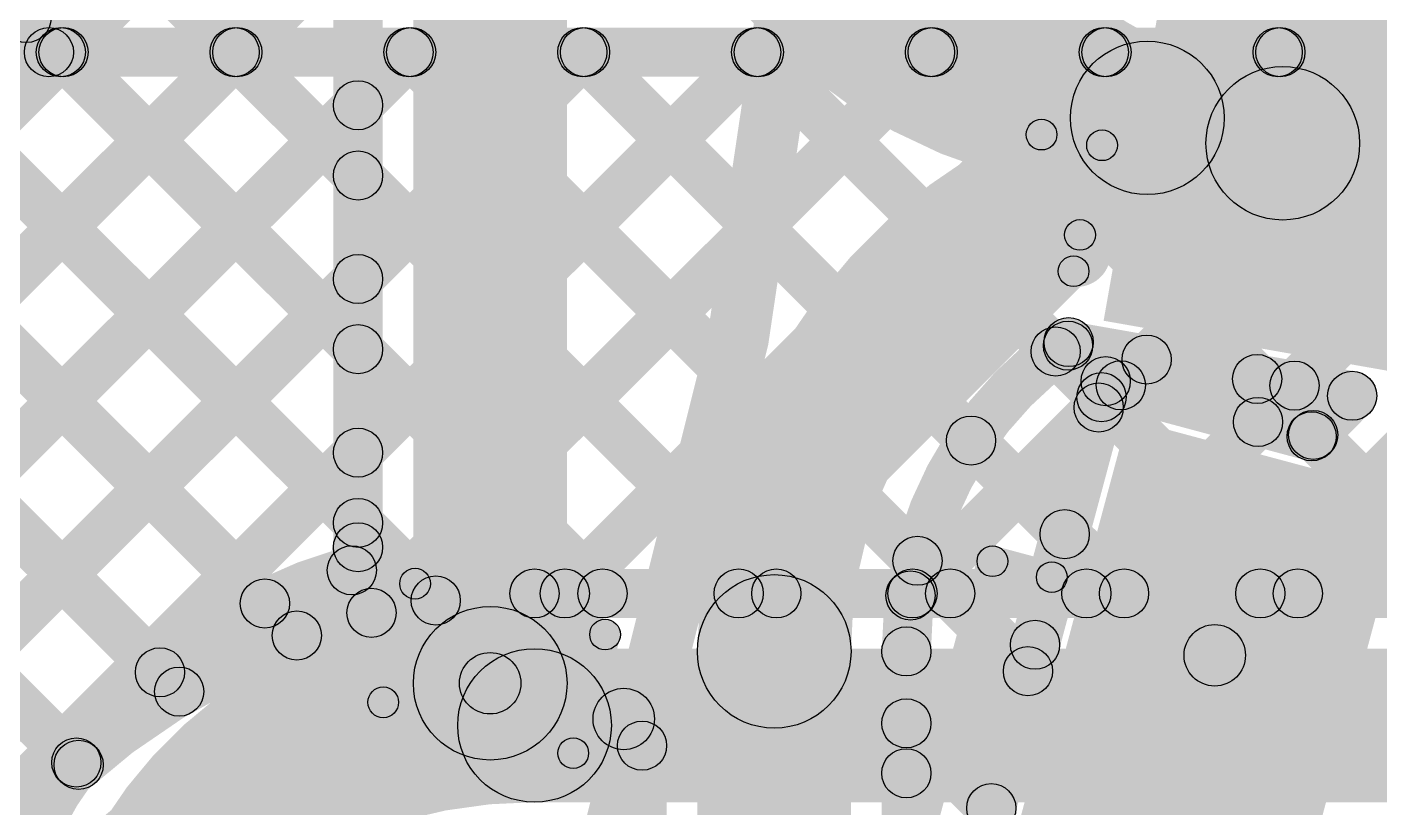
# Model space of a CAD drawing. Header units: millimetres. Extents: x -2.17 to 2.17, y -2.17 to 2.17.
# Drawn here: x 1.4964 to 1.7165, y -0.396 to -0.2689 of the extents above; entities that cross this region are included whole.
import ezdxf

# ---------------------------------------------------------------- set-up
doc = ezdxf.new("R2010")
doc.units = ezdxf.units.MM
doc.header["$MEASUREMENT"] = 0
for name, color, linetype in [('BottomLayer', 5, 'Continuous'), ('Mechanical2', 216, 'Continuous'), ('TopLayer', 1, 'Continuous'), ('TopOverlay', 2, 'Continuous'), ('TopPaste', 8, 'Continuous'), ('TopSolder', 216, 'Continuous')]:
    doc.layers.add(name, color=color, linetype=linetype)

# ---------------------------------------------------------------- blocks, each defined once
blk = doc.blocks.new('WS2812B_M____149')
at = {"layer": 'TopLayer'}
for points in [[(-0.09409, 0.05079), (-0.03504, 0.05079), (-0.03504, 0.01142), (-0.09409, 0.01142)], [(0.03504, 0.05079), (0.09409, 0.05079), (0.09409, 0.01142), (0.03504, 0.01142)], [(-0.09409, -0.01142), (-0.03504, -0.01142), (-0.03504, -0.05079), (-0.09409, -0.05079)], [(0.03504, -0.01142), (0.09409, -0.01142), (0.09409, -0.05079), (0.03504, -0.05079)]]:
    blk.add_hatch(color=1, dxfattribs=at).paths.add_polyline_path(points)
at = {"layer": 'TopOverlay'}
h = blk.add_hatch(color=2, dxfattribs=at)
edge = h.paths.add_edge_path()
edge.add_arc((-0.07, 0.07), 0.0025, 0, 360)
h = blk.add_hatch(color=2, dxfattribs=at)
edge = h.paths.add_edge_path()
edge.add_arc((-0.07, 0.07), 0.0025, 0, 360)
for points in [[(-0.07, 0.0675), (-0.07, 0.0725), (0.07, 0.0725), (0.07, 0.0675)], [(-0.0725, 0.07), (-0.0675, 0.07), (-0.0675, 0.06), (-0.0725, 0.06)], [(0.0675, 0.07), (0.0725, 0.07), (0.0725, 0.06), (0.0675, 0.06)], [(-0.0725, -0.06), (-0.0675, -0.06), (-0.0675, -0.07), (-0.0725, -0.07)], [(0.0675, -0.06), (0.0725, -0.06), (0.0725, -0.07), (0.0675, -0.07)], [(-0.07, -0.0725), (-0.07, -0.0675), (0.07, -0.0675), (0.07, -0.0725)]]:
    blk.add_hatch(color=2, dxfattribs=at).paths.add_polyline_path(points)
h = blk.add_hatch(color=2, dxfattribs=at)
edge = h.paths.add_edge_path()
edge.add_arc((0.07, 0.07), 0.0025, 0, 360)
h = blk.add_hatch(color=2, dxfattribs=at)
edge = h.paths.add_edge_path()
edge.add_arc((0.07, 0.07), 0.0025, 0, 360)
h = blk.add_hatch(color=2, dxfattribs=at)
edge = h.paths.add_edge_path()
edge.add_arc((-0.091, 0.061), 0.0025, 0, 360)
h = blk.add_hatch(color=2, dxfattribs=at)
edge = h.paths.add_edge_path()
edge.add_arc((-0.085, 0.061), 0.0025, 0, 360)
h = blk.add_hatch(color=2, dxfattribs=at)
edge = h.paths.add_edge_path()
edge.add_arc((-0.07, 0.06), 0.0025, 0, 360)
h = blk.add_hatch(color=2, dxfattribs=at)
edge = h.paths.add_edge_path()
edge.add_arc((0.07, 0.06), 0.0025, 0, 360)
h = blk.add_hatch(color=2, dxfattribs=at)
edge = h.paths.add_edge_path()
edge.add_arc((-0.07, -0.06), 0.0025, 0, 360)
h = blk.add_hatch(color=2, dxfattribs=at)
edge = h.paths.add_edge_path()
edge.add_arc((0.07, -0.06), 0.0025, 0, 360)
h = blk.add_hatch(color=2, dxfattribs=at)
edge = h.paths.add_edge_path()
edge.add_arc((-0.07, -0.07), 0.0025, 0, 360)
h = blk.add_hatch(color=2, dxfattribs=at)
edge = h.paths.add_edge_path()
edge.add_arc((-0.07, -0.07), 0.0025, 0, 360)
h = blk.add_hatch(color=2, dxfattribs=at)
edge = h.paths.add_edge_path()
edge.add_arc((0.07, -0.07), 0.0025, 0, 360)
h = blk.add_hatch(color=2, dxfattribs=at)
edge = h.paths.add_edge_path()
edge.add_arc((0.07, -0.07), 0.0025, 0, 360)
at = {"layer": 'TopPaste'}
for points in [[(-0.09409, 0.05079), (-0.03504, 0.05079), (-0.03504, 0.01142), (-0.09409, 0.01142)], [(0.03504, 0.05079), (0.09409, 0.05079), (0.09409, 0.01142), (0.03504, 0.01142)], [(-0.09409, -0.01142), (-0.03504, -0.01142), (-0.03504, -0.05079), (-0.09409, -0.05079)], [(0.03504, -0.01142), (0.09409, -0.01142), (0.09409, -0.05079), (0.03504, -0.05079)]]:
    blk.add_hatch(color=8, dxfattribs=at).paths.add_polyline_path(points)
at = {"layer": 'TopSolder'}
for points in [[(-0.09809, 0.05479), (-0.03104, 0.05479), (-0.03104, 0.00742), (-0.09809, 0.00742)], [(0.03104, 0.05479), (0.09809, 0.05479), (0.09809, 0.00742), (0.03104, 0.00742)], [(-0.09809, -0.00742), (-0.03104, -0.00742), (-0.03104, -0.05479), (-0.09809, -0.05479)], [(0.03104, -0.00742), (0.09809, -0.00742), (0.09809, -0.05479), (0.03104, -0.05479)]]:
    blk.add_hatch(color=216, dxfattribs=at).paths.add_polyline_path(points)
at = {"layer": 'TopOverlay', "const_width": 0.005}
blk.add_lwpolyline([(-0.085, 0.061, 1), (-0.091, 0.061, 1)], format="xyb", close=True, dxfattribs=at)
at = {"layer": 'TopOverlay'}
for centre in [(-0.07, 0.07), (-0.07, 0.07), (0.07, 0.07), (0.07, 0.07), (-0.091, 0.061), (-0.085, 0.061), (-0.07, 0.06), (0.07, 0.06), (-0.07, -0.06), (0.07, -0.06), (-0.07, -0.07), (-0.07, -0.07), (0.07, -0.07), (0.07, -0.07)]:
    blk.add_circle(centre, 0.0025, dxfattribs=at)
blk = doc.blocks.new('WS2812B_M____150')
at = {"layer": 'TopLayer'}
for points in [[(-0.09409, 0.05079), (-0.03504, 0.05079), (-0.03504, 0.01142), (-0.09409, 0.01142)], [(0.03504, 0.05079), (0.09409, 0.05079), (0.09409, 0.01142), (0.03504, 0.01142)], [(-0.09409, -0.01142), (-0.03504, -0.01142), (-0.03504, -0.05079), (-0.09409, -0.05079)], [(0.03504, -0.01142), (0.09409, -0.01142), (0.09409, -0.05079), (0.03504, -0.05079)]]:
    blk.add_hatch(color=1, dxfattribs=at).paths.add_polyline_path(points)
at = {"layer": 'TopOverlay'}
h = blk.add_hatch(color=2, dxfattribs=at)
edge = h.paths.add_edge_path()
edge.add_arc((-0.07, 0.07), 0.0025, 0, 360)
h = blk.add_hatch(color=2, dxfattribs=at)
edge = h.paths.add_edge_path()
edge.add_arc((-0.07, 0.07), 0.0025, 0, 360)
for points in [[(-0.07, 0.0675), (-0.07, 0.0725), (0.07, 0.0725), (0.07, 0.0675)], [(-0.0725, 0.07), (-0.0675, 0.07), (-0.0675, 0.06), (-0.0725, 0.06)], [(0.0675, 0.07), (0.0725, 0.07), (0.0725, 0.06), (0.0675, 0.06)], [(-0.0725, -0.06), (-0.0675, -0.06), (-0.0675, -0.07), (-0.0725, -0.07)], [(0.0675, -0.06), (0.0725, -0.06), (0.0725, -0.07), (0.0675, -0.07)], [(-0.07, -0.0725), (-0.07, -0.0675), (0.07, -0.0675), (0.07, -0.0725)]]:
    blk.add_hatch(color=2, dxfattribs=at).paths.add_polyline_path(points)
h = blk.add_hatch(color=2, dxfattribs=at)
edge = h.paths.add_edge_path()
edge.add_arc((0.07, 0.07), 0.0025, 0, 360)
h = blk.add_hatch(color=2, dxfattribs=at)
edge = h.paths.add_edge_path()
edge.add_arc((0.07, 0.07), 0.0025, 0, 360)
h = blk.add_hatch(color=2, dxfattribs=at)
edge = h.paths.add_edge_path()
edge.add_arc((-0.091, 0.061), 0.0025, 0, 360)
h = blk.add_hatch(color=2, dxfattribs=at)
edge = h.paths.add_edge_path()
edge.add_arc((-0.085, 0.061), 0.0025, 0, 360)
h = blk.add_hatch(color=2, dxfattribs=at)
edge = h.paths.add_edge_path()
edge.add_arc((-0.07, 0.06), 0.0025, 0, 360)
h = blk.add_hatch(color=2, dxfattribs=at)
edge = h.paths.add_edge_path()
edge.add_arc((0.07, 0.06), 0.0025, 0, 360)
h = blk.add_hatch(color=2, dxfattribs=at)
edge = h.paths.add_edge_path()
edge.add_arc((-0.07, -0.06), 0.0025, 0, 360)
h = blk.add_hatch(color=2, dxfattribs=at)
edge = h.paths.add_edge_path()
edge.add_arc((0.07, -0.06), 0.0025, 0, 360)
h = blk.add_hatch(color=2, dxfattribs=at)
edge = h.paths.add_edge_path()
edge.add_arc((-0.07, -0.07), 0.0025, 0, 360)
h = blk.add_hatch(color=2, dxfattribs=at)
edge = h.paths.add_edge_path()
edge.add_arc((-0.07, -0.07), 0.0025, 0, 360)
h = blk.add_hatch(color=2, dxfattribs=at)
edge = h.paths.add_edge_path()
edge.add_arc((0.07, -0.07), 0.0025, 0, 360)
h = blk.add_hatch(color=2, dxfattribs=at)
edge = h.paths.add_edge_path()
edge.add_arc((0.07, -0.07), 0.0025, 0, 360)
at = {"layer": 'TopPaste'}
for points in [[(-0.09409, 0.05079), (-0.03504, 0.05079), (-0.03504, 0.01142), (-0.09409, 0.01142)], [(0.03504, 0.05079), (0.09409, 0.05079), (0.09409, 0.01142), (0.03504, 0.01142)], [(-0.09409, -0.01142), (-0.03504, -0.01142), (-0.03504, -0.05079), (-0.09409, -0.05079)], [(0.03504, -0.01142), (0.09409, -0.01142), (0.09409, -0.05079), (0.03504, -0.05079)]]:
    blk.add_hatch(color=8, dxfattribs=at).paths.add_polyline_path(points)
at = {"layer": 'TopSolder'}
for points in [[(-0.09809, 0.05479), (-0.03104, 0.05479), (-0.03104, 0.00742), (-0.09809, 0.00742)], [(0.03104, 0.05479), (0.09809, 0.05479), (0.09809, 0.00742), (0.03104, 0.00742)], [(-0.09809, -0.00742), (-0.03104, -0.00742), (-0.03104, -0.05479), (-0.09809, -0.05479)], [(0.03104, -0.00742), (0.09809, -0.00742), (0.09809, -0.05479), (0.03104, -0.05479)]]:
    blk.add_hatch(color=216, dxfattribs=at).paths.add_polyline_path(points)
at = {"layer": 'TopOverlay', "const_width": 0.005}
blk.add_lwpolyline([(-0.085, 0.061, 1), (-0.091, 0.061, 1)], format="xyb", close=True, dxfattribs=at)
at = {"layer": 'TopOverlay'}
for centre in [(-0.07, 0.07), (-0.07, 0.07), (0.07, 0.07), (0.07, 0.07), (-0.091, 0.061), (-0.085, 0.061), (-0.07, 0.06), (0.07, 0.06), (-0.07, -0.06), (0.07, -0.06), (-0.07, -0.07), (-0.07, -0.07), (0.07, -0.07), (0.07, -0.07)]:
    blk.add_circle(centre, 0.0025, dxfattribs=at)
blk = doc.blocks.new('C__0402_325')
at = {"layer": 'TopLayer'}
for points in [[(-0.0275, -0.0125), (-0.0275, 0.0125), (-0.0095, 0.0125), (-0.0095, -0.0125)], [(0.0095, -0.0125), (0.0095, 0.0125), (0.0275, 0.0125), (0.0275, -0.0125)]]:
    blk.add_hatch(color=1, dxfattribs=at).paths.add_polyline_path(points)
at = {"layer": 'TopOverlay'}
h = blk.add_hatch(color=2, dxfattribs=at)
edge = h.paths.add_edge_path()
edge.add_arc((-0.031, 0.016), 0.0025, 0, 360)
h = blk.add_hatch(color=2, dxfattribs=at)
edge = h.paths.add_edge_path()
edge.add_arc((-0.031, 0.016), 0.0025, 0, 360)
for points in [[(-0.011, 0.0185), (-0.011, 0.0135), (-0.031, 0.0135), (-0.031, 0.0185)], [(0.031, 0.0185), (0.031, 0.0135), (0.011, 0.0135), (0.011, 0.0185)], [(-0.0285, -0.016), (-0.0335, -0.016), (-0.0335, 0.016), (-0.0285, 0.016)], [(0.0335, -0.016), (0.0285, -0.016), (0.0285, 0.016), (0.0335, 0.016)], [(-0.011, -0.0135), (-0.011, -0.0185), (-0.031, -0.0185), (-0.031, -0.0135)], [(0.031, -0.0135), (0.031, -0.0185), (0.011, -0.0185), (0.011, -0.0135)]]:
    blk.add_hatch(color=2, dxfattribs=at).paths.add_polyline_path(points)
h = blk.add_hatch(color=2, dxfattribs=at)
edge = h.paths.add_edge_path()
edge.add_arc((-0.011, 0.016), 0.0025, 0, 360)
h = blk.add_hatch(color=2, dxfattribs=at)
edge = h.paths.add_edge_path()
edge.add_arc((0.011, 0.016), 0.0025, 0, 360)
h = blk.add_hatch(color=2, dxfattribs=at)
edge = h.paths.add_edge_path()
edge.add_arc((0.031, 0.016), 0.0025, 0, 360)
h = blk.add_hatch(color=2, dxfattribs=at)
edge = h.paths.add_edge_path()
edge.add_arc((0.031, 0.016), 0.0025, 0, 360)
h = blk.add_hatch(color=2, dxfattribs=at)
edge = h.paths.add_edge_path()
edge.add_arc((-0.031, -0.016), 0.0025, 0, 360)
h = blk.add_hatch(color=2, dxfattribs=at)
edge = h.paths.add_edge_path()
edge.add_arc((-0.031, -0.016), 0.0025, 0, 360)
h = blk.add_hatch(color=2, dxfattribs=at)
edge = h.paths.add_edge_path()
edge.add_arc((-0.011, -0.016), 0.0025, 0, 360)
h = blk.add_hatch(color=2, dxfattribs=at)
edge = h.paths.add_edge_path()
edge.add_arc((0.011, -0.016), 0.0025, 0, 360)
h = blk.add_hatch(color=2, dxfattribs=at)
edge = h.paths.add_edge_path()
edge.add_arc((0.031, -0.016), 0.0025, 0, 360)
h = blk.add_hatch(color=2, dxfattribs=at)
edge = h.paths.add_edge_path()
edge.add_arc((0.031, -0.016), 0.0025, 0, 360)
at = {"layer": 'TopPaste'}
for points in [[(-0.0275, -0.0125), (-0.0275, 0.0125), (-0.0095, 0.0125), (-0.0095, -0.0125)], [(0.0095, -0.0125), (0.0095, 0.0125), (0.0275, 0.0125), (0.0275, -0.0125)]]:
    blk.add_hatch(color=8, dxfattribs=at).paths.add_polyline_path(points)
at = {"layer": 'TopSolder'}
for points in [[(-0.02986, -0.01486), (-0.02986, 0.01486), (-0.00714, 0.01486), (-0.00714, -0.01486)], [(0.00714, -0.01486), (0.00714, 0.01486), (0.02986, 0.01486), (0.02986, -0.01486)]]:
    blk.add_hatch(color=216, dxfattribs=at).paths.add_polyline_path(points)
at = {"layer": 'TopOverlay'}
for centre in [(-0.031, 0.016), (-0.031, 0.016), (-0.011, 0.016), (0.011, 0.016), (0.031, 0.016), (0.031, 0.016), (-0.031, -0.016), (-0.031, -0.016), (-0.011, -0.016), (0.011, -0.016), (0.031, -0.016), (0.031, -0.016)]:
    blk.add_circle(centre, 0.0025, dxfattribs=at)

msp = doc.modelspace()

# ---------------------------------------------------------------- hatches: boundary and pattern name
at = {"layer": 'BottomLayer'}
for points in [[(1.45917, -0.26417), (1.46483, -0.25851), (1.56576, -0.35944), (1.5601, -0.36509)], [(1.46483, -0.34446), (1.45917, -0.3388), (1.52782, -0.27015), (1.53348, -0.27581)], [(1.46483, -0.37274), (1.45917, -0.36708), (1.5561, -0.27015), (1.56176, -0.27581)], [(1.46483, -0.31617), (1.45917, -0.31052), (1.49953, -0.27015), (1.50519, -0.27581)], [(1.46483, -0.40103), (1.45917, -0.39537), (1.58439, -0.27015), (1.59004, -0.27581)], [(1.46483, -0.42931), (1.45917, -0.42365), (1.61267, -0.27015), (1.61833, -0.27581)], [(1.4991, -0.27581), (1.50476, -0.27015), (1.59289, -0.35828), (1.58723, -0.36394)], [(1.5, -0.27698), (1.5, -0.26898), (2.06458, -0.26898), (2.06458, -0.27698)], [(1.52738, -0.27581), (1.53304, -0.27015), (1.62117, -0.35828), (1.61551, -0.36394)], [(1.55531, -0.36711), (1.54966, -0.36145), (1.64096, -0.27015), (1.64661, -0.27581)], [(1.55567, -0.27581), (1.56132, -0.27015), (1.64945, -0.35828), (1.6438, -0.36394)], [(1.58677, -0.36394), (1.58111, -0.35828), (1.66924, -0.27015), (1.6749, -0.27581)], [(1.58395, -0.27581), (1.58961, -0.27015), (1.67774, -0.35828), (1.67208, -0.36394)], [(1.61505, -0.36394), (1.6094, -0.35828), (1.69752, -0.27015), (1.70318, -0.27581)], [(1.61224, -0.27581), (1.61789, -0.27015), (1.70602, -0.35828), (1.70037, -0.36394)], [(1.64334, -0.36394), (1.63768, -0.35828), (1.72581, -0.27015), (1.73147, -0.27581)], [(1.64052, -0.27581), (1.64618, -0.27015), (1.73431, -0.35828), (1.72865, -0.36394)], [(1.67162, -0.36394), (1.66596, -0.35828), (1.75409, -0.27015), (1.75975, -0.27581)], [(1.6688, -0.27581), (1.67446, -0.27015), (1.76259, -0.35828), (1.75693, -0.36394)], [(1.6999, -0.36394), (1.69425, -0.35828), (1.78238, -0.27015), (1.78803, -0.27581)], [(1.69709, -0.27581), (1.70275, -0.27015), (1.79088, -0.35828), (1.78522, -0.36394)], [(1.45917, -0.29245), (1.46483, -0.28679), (1.54317, -0.36513), (1.53751, -0.37079)], [(1.45917, -0.32074), (1.46483, -0.31508), (1.52402, -0.37427), (1.51836, -0.37993)], [(1.45917, -0.34902), (1.46483, -0.34336), (1.50766, -0.38619), (1.502, -0.39185)], [(1.579, -0.36511), (1.579, -0.35711), (2.05193, -0.35711), (2.05193, -0.36511)], [(1.579, -0.39511), (1.579, -0.37011), (2.06, -0.37011), (2.06, -0.39511)]]:
    msp.add_hatch(color=5, dxfattribs=at).paths.add_polyline_path(points)
h = msp.add_hatch(color=5, dxfattribs=at)
edge = h.paths.add_edge_path()
edge.add_arc((1.5, -0.27298), 0.004, 0, 360)
h = msp.add_hatch(color=5, dxfattribs=at)
edge = h.paths.add_edge_path()
edge.add_arc((1.5, -0.27298), 0.004, 0, 360)
h = msp.add_hatch(color=5, dxfattribs=at)
edge = h.paths.add_edge_path()
edge.add_arc((1.50193, -0.27298), 0.004, 0, 360)
h = msp.add_hatch(color=5, dxfattribs=at)
edge = h.paths.add_edge_path()
edge.add_arc((1.50236, -0.27298), 0.004, 0, 360)
h = msp.add_hatch(color=5, dxfattribs=at)
edge = h.paths.add_edge_path()
edge.add_arc((1.53021, -0.27298), 0.004, 0, 360)
h = msp.add_hatch(color=5, dxfattribs=at)
edge = h.paths.add_edge_path()
edge.add_arc((1.53065, -0.27298), 0.004, 0, 360)
h = msp.add_hatch(color=5, dxfattribs=at)
edge = h.paths.add_edge_path()
edge.add_arc((1.5585, -0.27298), 0.004, 0, 360)
h = msp.add_hatch(color=5, dxfattribs=at)
edge = h.paths.add_edge_path()
edge.add_arc((1.55893, -0.27298), 0.004, 0, 360)
h = msp.add_hatch(color=5, dxfattribs=at)
edge = h.paths.add_edge_path()
edge.add_arc((1.58678, -0.27298), 0.004, 0, 360)
h = msp.add_hatch(color=5, dxfattribs=at)
edge = h.paths.add_edge_path()
edge.add_arc((1.58722, -0.27298), 0.004, 0, 360)
h = msp.add_hatch(color=5, dxfattribs=at)
edge = h.paths.add_edge_path()
edge.add_arc((1.61506, -0.27298), 0.004, 0, 360)
h = msp.add_hatch(color=5, dxfattribs=at)
edge = h.paths.add_edge_path()
edge.add_arc((1.6155, -0.27298), 0.004, 0, 360)
h = msp.add_hatch(color=5, dxfattribs=at)
edge = h.paths.add_edge_path()
edge.add_arc((1.64335, -0.27298), 0.004, 0, 360)
h = msp.add_hatch(color=5, dxfattribs=at)
edge = h.paths.add_edge_path()
edge.add_arc((1.64378, -0.27298), 0.004, 0, 360)
h = msp.add_hatch(color=5, dxfattribs=at)
edge = h.paths.add_edge_path()
edge.add_arc((1.67163, -0.27298), 0.004, 0, 360)
h = msp.add_hatch(color=5, dxfattribs=at)
edge = h.paths.add_edge_path()
edge.add_arc((1.67207, -0.27298), 0.004, 0, 360)
h = msp.add_hatch(color=5, dxfattribs=at)
edge = h.paths.add_edge_path()
edge.add_arc((1.69992, -0.27298), 0.004, 0, 360)
h = msp.add_hatch(color=5, dxfattribs=at)
edge = h.paths.add_edge_path()
edge.add_arc((1.70035, -0.27298), 0.004, 0, 360)
h = msp.add_hatch(color=5, dxfattribs=at)
edge = h.paths.add_edge_path()
edge.add_arc((1.56293, -0.36226), 0.004, 0, 360)
h = msp.add_hatch(color=5, dxfattribs=at)
edge = h.paths.add_edge_path()
edge.add_arc((1.579, -0.36111), 0.004, 0, 360)
h = msp.add_hatch(color=5, dxfattribs=at)
edge = h.paths.add_edge_path()
edge.add_arc((1.579, -0.36111), 0.004, 0, 360)
h = msp.add_hatch(color=5, dxfattribs=at)
edge = h.paths.add_edge_path()
edge.add_arc((1.58394, -0.36111), 0.004, 0, 360)
h = msp.add_hatch(color=5, dxfattribs=at)
edge = h.paths.add_edge_path()
edge.add_arc((1.59006, -0.36111), 0.004, 0, 360)
h = msp.add_hatch(color=5, dxfattribs=at)
edge = h.paths.add_edge_path()
edge.add_arc((1.61222, -0.36111), 0.004, 0, 360)
h = msp.add_hatch(color=5, dxfattribs=at)
edge = h.paths.add_edge_path()
edge.add_arc((1.61834, -0.36111), 0.004, 0, 360)
h = msp.add_hatch(color=5, dxfattribs=at)
edge = h.paths.add_edge_path()
edge.add_arc((1.64051, -0.36111), 0.004, 0, 360)
h = msp.add_hatch(color=5, dxfattribs=at)
edge = h.paths.add_edge_path()
edge.add_arc((1.64663, -0.36111), 0.004, 0, 360)
h = msp.add_hatch(color=5, dxfattribs=at)
edge = h.paths.add_edge_path()
edge.add_arc((1.66879, -0.36111), 0.004, 0, 360)
h = msp.add_hatch(color=5, dxfattribs=at)
edge = h.paths.add_edge_path()
edge.add_arc((1.67491, -0.36111), 0.004, 0, 360)
h = msp.add_hatch(color=5, dxfattribs=at)
edge = h.paths.add_edge_path()
edge.add_arc((1.69708, -0.36111), 0.004, 0, 360)
h = msp.add_hatch(color=5, dxfattribs=at)
edge = h.paths.add_edge_path()
edge.add_arc((1.70319, -0.36111), 0.004, 0, 360)
h = msp.add_hatch(color=5, dxfattribs=at)
edge = h.paths.add_edge_path()
edge.add_arc((1.55249, -0.36428), 0.004, 0, 360)
h = msp.add_hatch(color=5, dxfattribs=at)
edge = h.paths.add_edge_path()
edge.add_arc((1.54034, -0.36796), 0.004, 0, 360)
h = msp.add_hatch(color=5, dxfattribs=at)
edge = h.paths.add_edge_path()
edge.add_arc((1.579, -0.38261), 0.0125, 0, 360)
h = msp.add_hatch(color=5, dxfattribs=at)
edge = h.paths.add_edge_path()
edge.add_arc((1.579, -0.38261), 0.0125, 0, 360)
h = msp.add_hatch(color=5, dxfattribs=at)
edge = h.paths.add_edge_path()
edge.add_arc((1.52119, -0.3771), 0.004, 0, 360)
h = msp.add_hatch(color=5, dxfattribs=at)
edge = h.paths.add_edge_path()
edge.add_arc((1.50483, -0.38902), 0.004, 0, 360)
at = {"layer": 'TopLayer'}
for points in [[(1.55429, -0.35359), (1.54629, -0.35359), (1.54629, -0.20508), (1.55429, -0.20508)], [(1.58429, -0.37574), (1.55929, -0.37574), (1.55929, -0.20508), (1.58429, -0.20508)], [(1.48927, -0.29173), (1.48362, -0.28607), (1.54746, -0.22223), (1.55312, -0.22788)], [(1.49333, -0.31596), (1.48767, -0.3103), (1.54746, -0.25051), (1.55312, -0.25617)], [(1.50646, -0.25488), (1.51211, -0.24923), (1.55312, -0.29023), (1.54746, -0.29589)], [(1.49353, -0.27024), (1.49918, -0.26458), (1.55312, -0.31851), (1.54746, -0.32417)], [(1.49333, -0.34424), (1.48767, -0.33858), (1.54746, -0.2788), (1.55312, -0.28445)], [(1.48107, -0.28606), (1.48672, -0.2804), (1.55312, -0.3468), (1.54746, -0.35245)], [(1.69321, -0.37472), (1.68613, -0.36766), (1.75846, -0.29508), (1.76554, -0.30214)], [(1.49333, -0.37253), (1.48767, -0.36687), (1.54746, -0.30708), (1.55312, -0.31274)], [(1.48767, -0.32095), (1.49333, -0.31529), (1.53797, -0.35993), (1.53231, -0.36559)], [(1.66511, -0.32471), (1.6665, -0.31683), (1.71272, -0.32498), (1.71134, -0.33286)], [(1.66096, -0.32454), (1.66662, -0.31888), (1.67407, -0.32632), (1.66841, -0.33198)], [(1.67723, -0.33004), (1.67157, -0.32439), (1.67576, -0.3202), (1.68142, -0.32585)], [(1.6709, -0.33042), (1.67297, -0.32269), (1.70648, -0.33167), (1.70441, -0.3394)], [(1.69373, -0.32902), (1.69939, -0.32337), (1.7085, -0.33247), (1.70284, -0.33813)], [(1.65585, -0.40202), (1.64813, -0.39995), (1.66807, -0.32552), (1.6758, -0.32759)], [(1.67362, -0.33366), (1.66796, -0.328), (1.67157, -0.32439), (1.67723, -0.33004)], [(1.69954, -0.33602), (1.69388, -0.33036), (1.69981, -0.32444), (1.70547, -0.33009)], [(1.70827, -0.33836), (1.70261, -0.33271), (1.7092, -0.3261), (1.71486, -0.33174)], [(1.64301, -0.36426), (1.63735, -0.35861), (1.66796, -0.328), (1.67362, -0.33366)], [(1.6472, -0.33905), (1.65285, -0.3334), (1.66809, -0.34863), (1.66243, -0.35429)], [(1.4921, -0.40204), (1.48644, -0.39638), (1.54746, -0.33536), (1.55312, -0.34102)], [(1.48767, -0.34923), (1.49333, -0.34358), (1.52088, -0.37113), (1.51523, -0.37679)], [(1.55315, -0.35838), (1.54542, -0.35631), (1.54642, -0.35256), (1.55415, -0.35463)], [(1.63848, -0.35862), (1.64413, -0.35296), (1.66211, -0.37094), (1.65645, -0.3766)], [(1.64233, -0.39323), (1.63667, -0.38757), (1.65761, -0.36664), (1.66326, -0.3723)], [(1.48767, -0.37752), (1.49333, -0.37186), (1.50729, -0.38583), (1.50164, -0.39148)], [(1.57049, -0.38057), (1.57308, -0.37091), (1.59482, -0.37673), (1.59223, -0.38639)], [(1.6305, -0.45768), (1.6055, -0.45768), (1.6055, -0.37055), (1.6305, -0.37055)], [(1.6435, -0.45155), (1.6355, -0.45155), (1.6355, -0.37055), (1.6435, -0.37055)], [(1.63667, -0.3851), (1.64233, -0.37944), (1.65613, -0.39325), (1.65048, -0.3989)], [(1.5953, -0.40585), (1.58757, -0.40378), (1.59264, -0.38487), (1.60036, -0.38694)], [(1.6005, -0.45057), (1.5925, -0.45057), (1.5925, -0.3859), (1.6005, -0.3859)]]:
    msp.add_hatch(color=1, dxfattribs=at).paths.add_polyline_path(points)
h = msp.add_hatch(color=1, dxfattribs=at)
edge = h.paths.add_edge_path()
edge.add_arc((1.49636, -0.26741), 0.004, 0, 360)
h = msp.add_hatch(color=1, dxfattribs=at)
edge = h.paths.add_edge_path()
edge.add_arc((1.6787, -0.28367), 0.0125, 0, 360)
h = msp.add_hatch(color=1, dxfattribs=at)
edge = h.paths.add_edge_path()
edge.add_arc((1.6787, -0.28367), 0.0125, 0, 360)
h = msp.add_hatch(color=1, dxfattribs=at)
edge = h.paths.add_edge_path()
edge.add_arc((1.6787, -0.28367), 0.0125, 0, 360)
h = msp.add_hatch(color=1, dxfattribs=at)
edge = h.paths.add_edge_path()
edge.add_arc((1.70074, -0.28781), 0.0125, 0, 360)
h = msp.add_hatch(color=1, dxfattribs=at)
edge = h.paths.add_edge_path()
edge.add_arc((1.70074, -0.28781), 0.0125, 0, 360)
h = msp.add_hatch(color=1, dxfattribs=at)
edge = h.paths.add_edge_path()
edge.add_arc((1.55029, -0.28162), 0.004, 0, 360)
h = msp.add_hatch(color=1, dxfattribs=at)
edge = h.paths.add_edge_path()
edge.add_arc((1.55029, -0.29306), 0.004, 0, 360)
h = msp.add_hatch(color=1, dxfattribs=at)
edge = h.paths.add_edge_path()
edge.add_arc((1.55029, -0.30991), 0.004, 0, 360)
h = msp.add_hatch(color=1, dxfattribs=at)
edge = h.paths.add_edge_path()
edge.add_arc((1.6658, -0.32077), 0.004, 0, 360)
h = msp.add_hatch(color=1, dxfattribs=at)
edge = h.paths.add_edge_path()
edge.add_arc((1.6659, -0.32018), 0.004, 0, 360)
h = msp.add_hatch(color=1, dxfattribs=at)
edge = h.paths.add_edge_path()
edge.add_arc((1.55029, -0.32134), 0.004, 0, 360)
h = msp.add_hatch(color=1, dxfattribs=at)
edge = h.paths.add_edge_path()
edge.add_arc((1.66379, -0.32171), 0.004, 0, 360)
h = msp.add_hatch(color=1, dxfattribs=at)
edge = h.paths.add_edge_path()
edge.add_arc((1.67859, -0.32303), 0.004, 0, 360)
h = msp.add_hatch(color=1, dxfattribs=at)
edge = h.paths.add_edge_path()
edge.add_arc((1.67193, -0.32655), 0.004, 0, 360)
h = msp.add_hatch(color=1, dxfattribs=at)
edge = h.paths.add_edge_path()
edge.add_arc((1.67193, -0.32655), 0.004, 0, 360)
h = msp.add_hatch(color=1, dxfattribs=at)
edge = h.paths.add_edge_path()
edge.add_arc((1.6744, -0.32722), 0.004, 0, 360)
h = msp.add_hatch(color=1, dxfattribs=at)
edge = h.paths.add_edge_path()
edge.add_arc((1.6744, -0.32722), 0.004, 0, 360)
h = msp.add_hatch(color=1, dxfattribs=at)
edge = h.paths.add_edge_path()
edge.add_arc((1.69656, -0.32619), 0.004, 0, 360)
h = msp.add_hatch(color=1, dxfattribs=at)
edge = h.paths.add_edge_path()
edge.add_arc((1.70264, -0.32727), 0.004, 0, 360)
h = msp.add_hatch(color=1, dxfattribs=at)
edge = h.paths.add_edge_path()
edge.add_arc((1.67124, -0.32915), 0.004, 0, 360)
h = msp.add_hatch(color=1, dxfattribs=at)
edge = h.paths.add_edge_path()
edge.add_arc((1.71203, -0.32892), 0.004, 0, 360)
h = msp.add_hatch(color=1, dxfattribs=at)
edge = h.paths.add_edge_path()
edge.add_arc((1.71203, -0.32892), 0.004, 0, 360)
h = msp.add_hatch(color=1, dxfattribs=at)
edge = h.paths.add_edge_path()
edge.add_arc((1.67079, -0.33083), 0.004, 0, 360)
h = msp.add_hatch(color=1, dxfattribs=at)
edge = h.paths.add_edge_path()
edge.add_arc((1.67079, -0.33083), 0.004, 0, 360)
h = msp.add_hatch(color=1, dxfattribs=at)
edge = h.paths.add_edge_path()
edge.add_arc((1.69671, -0.33319), 0.004, 0, 360)
h = msp.add_hatch(color=1, dxfattribs=at)
edge = h.paths.add_edge_path()
edge.add_arc((1.65002, -0.33622), 0.004, 0, 360)
h = msp.add_hatch(color=1, dxfattribs=at)
edge = h.paths.add_edge_path()
edge.add_arc((1.70544, -0.33553), 0.004, 0, 360)
h = msp.add_hatch(color=1, dxfattribs=at)
edge = h.paths.add_edge_path()
edge.add_arc((1.70544, -0.33553), 0.004, 0, 360)
h = msp.add_hatch(color=1, dxfattribs=at)
edge = h.paths.add_edge_path()
edge.add_arc((1.70567, -0.3353), 0.004, 0, 360)
h = msp.add_hatch(color=1, dxfattribs=at)
edge = h.paths.add_edge_path()
edge.add_arc((1.55029, -0.33819), 0.004, 0, 360)
h = msp.add_hatch(color=1, dxfattribs=at)
edge = h.paths.add_edge_path()
edge.add_arc((1.55029, -0.34963), 0.004, 0, 360)
h = msp.add_hatch(color=1, dxfattribs=at)
edge = h.paths.add_edge_path()
edge.add_arc((1.66526, -0.35146), 0.004, 0, 360)
h = msp.add_hatch(color=1, dxfattribs=at)
edge = h.paths.add_edge_path()
edge.add_arc((1.55029, -0.35359), 0.004, 0, 360)
h = msp.add_hatch(color=1, dxfattribs=at)
edge = h.paths.add_edge_path()
edge.add_arc((1.55029, -0.35359), 0.004, 0, 360)
h = msp.add_hatch(color=1, dxfattribs=at)
edge = h.paths.add_edge_path()
edge.add_arc((1.64131, -0.35579), 0.004, 0, 360)
h = msp.add_hatch(color=1, dxfattribs=at)
edge = h.paths.add_edge_path()
edge.add_arc((1.54928, -0.35735), 0.004, 0, 360)
h = msp.add_hatch(color=1, dxfattribs=at)
edge = h.paths.add_edge_path()
edge.add_arc((1.54928, -0.35735), 0.004, 0, 360)
h = msp.add_hatch(color=1, dxfattribs=at)
edge = h.paths.add_edge_path()
edge.add_arc((1.53514, -0.36276), 0.004, 0, 360)
h = msp.add_hatch(color=1, dxfattribs=at)
edge = h.paths.add_edge_path()
edge.add_arc((1.618, -0.37055), 0.0125, 0, 360)
h = msp.add_hatch(color=1, dxfattribs=at)
edge = h.paths.add_edge_path()
edge.add_arc((1.618, -0.37055), 0.0125, 0, 360)
h = msp.add_hatch(color=1, dxfattribs=at)
edge = h.paths.add_edge_path()
edge.add_arc((1.64018, -0.36144), 0.004, 0, 360)
h = msp.add_hatch(color=1, dxfattribs=at)
edge = h.paths.add_edge_path()
edge.add_arc((1.57179, -0.37574), 0.0125, 0, 360)
h = msp.add_hatch(color=1, dxfattribs=at)
edge = h.paths.add_edge_path()
edge.add_arc((1.57179, -0.37574), 0.0125, 0, 360)
h = msp.add_hatch(color=1, dxfattribs=at)
edge = h.paths.add_edge_path()
edge.add_arc((1.6395, -0.37055), 0.004, 0, 360)
h = msp.add_hatch(color=1, dxfattribs=at)
edge = h.paths.add_edge_path()
edge.add_arc((1.6395, -0.37055), 0.004, 0, 360)
h = msp.add_hatch(color=1, dxfattribs=at)
edge = h.paths.add_edge_path()
edge.add_arc((1.66043, -0.36947), 0.004, 0, 360)
h = msp.add_hatch(color=1, dxfattribs=at)
edge = h.paths.add_edge_path()
edge.add_arc((1.68967, -0.37119), 0.005, 0, 360)
h = msp.add_hatch(color=1, dxfattribs=at)
edge = h.paths.add_edge_path()
edge.add_arc((1.65928, -0.37377), 0.004, 0, 360)
h = msp.add_hatch(color=1, dxfattribs=at)
edge = h.paths.add_edge_path()
edge.add_arc((1.51806, -0.37396), 0.004, 0, 360)
h = msp.add_hatch(color=1, dxfattribs=at)
edge = h.paths.add_edge_path()
edge.add_arc((1.57179, -0.37574), 0.005, 0, 360)
h = msp.add_hatch(color=1, dxfattribs=at)
edge = h.paths.add_edge_path()
edge.add_arc((1.59352, -0.38156), 0.005, 0, 360)
h = msp.add_hatch(color=1, dxfattribs=at)
edge = h.paths.add_edge_path()
edge.add_arc((1.6395, -0.38227), 0.004, 0, 360)
h = msp.add_hatch(color=1, dxfattribs=at)
edge = h.paths.add_edge_path()
edge.add_arc((1.5965, -0.3859), 0.004, 0, 360)
h = msp.add_hatch(color=1, dxfattribs=at)
edge = h.paths.add_edge_path()
edge.add_arc((1.5965, -0.3859), 0.004, 0, 360)
h = msp.add_hatch(color=1, dxfattribs=at)
edge = h.paths.add_edge_path()
edge.add_arc((1.50446, -0.38865), 0.004, 0, 360)
h = msp.add_hatch(color=1, dxfattribs=at)
edge = h.paths.add_edge_path()
edge.add_arc((1.6395, -0.3904), 0.004, 0, 360)
h = msp.add_hatch(color=1, dxfattribs=at)
edge = h.paths.add_edge_path()
edge.add_arc((1.65331, -0.39607), 0.004, 0, 360)

# ---------------------------------------------------------------- linework, layer by layer
at = {"layer": 'BottomLayer'}
for points, const_width in [([(1.5, -0.27298, -0.414214), (1.462, -0.23498)], 0.008), ([(1.4665, -0.47361, -0.414214), (1.579, -0.36111)], 0.008), ([(1.488, -0.47361, -0.414214), (1.579, -0.38261)], 0.025)]:
    msp.add_lwpolyline(points, format="xyb", dxfattribs=dict(at, const_width=const_width))
for centre, radius in [((1.5, -0.27298), 0.004), ((1.5, -0.27298), 0.004), ((1.50193, -0.27298), 0.004), ((1.50236, -0.27298), 0.004), ((1.53021, -0.27298), 0.004), ((1.53065, -0.27298), 0.004), ((1.5585, -0.27298), 0.004), ((1.55893, -0.27298), 0.004), ((1.58678, -0.27298), 0.004), ((1.58722, -0.27298), 0.004), ((1.61506, -0.27298), 0.004), ((1.6155, -0.27298), 0.004), ((1.64335, -0.27298), 0.004), ((1.64378, -0.27298), 0.004), ((1.67163, -0.27298), 0.004), ((1.67207, -0.27298), 0.004), ((1.69992, -0.27298), 0.004), ((1.70035, -0.27298), 0.004), ((1.56293, -0.36226), 0.004), ((1.579, -0.36111), 0.004), ((1.579, -0.36111), 0.004), ((1.58394, -0.36111), 0.004), ((1.59006, -0.36111), 0.004), ((1.61222, -0.36111), 0.004), ((1.61834, -0.36111), 0.004), ((1.64051, -0.36111), 0.004), ((1.64663, -0.36111), 0.004), ((1.66879, -0.36111), 0.004), ((1.67491, -0.36111), 0.004), ((1.69708, -0.36111), 0.004), ((1.70319, -0.36111), 0.004), ((1.55249, -0.36428), 0.004), ((1.54034, -0.36796), 0.004), ((1.579, -0.38261), 0.0125), ((1.579, -0.38261), 0.0125), ((1.52119, -0.3771), 0.004), ((1.50483, -0.38902), 0.004)]:
    msp.add_circle(centre, radius, dxfattribs=at)
at = {"layer": 'Mechanical2', "const_width": 0.01}
for points in [[(2.16535, 0.001, 1), (-2.16535, 0.001, 1)], [(2.08135, -0.01, 1), (-2.04935, -0.01, 1)], [(1.84055, 0.001, 1), (-1.84055, 0.001, 1)], [(1.6437, 0.001, 1), (-1.6437, 0.001, 1)], [(1.50394, 0, 1), (-1.50394, 0, 1)]]:
    msp.add_lwpolyline(points, format="xyb", close=True, dxfattribs=at)
at = {"layer": 'TopLayer'}
for points, const_width in [([(1.504, -0.19905, -0.414214), (1.43075, -0.27229)], 0.025), ([(1.5255, -0.19905, -0.256749), (1.48152, -0.27904)], 0.008), ([(1.6787, -0.28367, -0.414213), (1.60343, -0.20839)], 0.025), ([(1.6787, -0.28367, -0.309199), (1.64, -0.22707)], 0.025), ([(1.70074, -0.28781, -0.093091), (1.6787, -0.28367)], 0.025), ([(1.618, -0.37055, -0.414214), (1.70074, -0.28781)], 0.025), ([(1.6395, -0.37055, -0.246228), (1.6659, -0.32018)], 0.008), ([(1.48873, -0.4373, -0.335945), (1.54928, -0.35735)], 0.008), ([(1.51023, -0.4373, -0.414214), (1.57179, -0.37574)], 0.025)]:
    msp.add_lwpolyline(points, format="xyb", dxfattribs=dict(at, const_width=const_width))
for centre, radius in [((1.49636, -0.26741), 0.004), ((1.6787, -0.28367), 0.0125), ((1.6787, -0.28367), 0.0125), ((1.6787, -0.28367), 0.0125), ((1.70074, -0.28781), 0.0125), ((1.70074, -0.28781), 0.0125), ((1.55029, -0.28162), 0.004), ((1.55029, -0.29306), 0.004), ((1.55029, -0.30991), 0.004), ((1.6658, -0.32077), 0.004), ((1.6659, -0.32018), 0.004), ((1.55029, -0.32134), 0.004), ((1.66379, -0.32171), 0.004), ((1.67859, -0.32303), 0.004), ((1.67193, -0.32655), 0.004), ((1.67193, -0.32655), 0.004), ((1.6744, -0.32722), 0.004), ((1.6744, -0.32722), 0.004), ((1.69656, -0.32619), 0.004), ((1.70264, -0.32727), 0.004), ((1.67124, -0.32915), 0.004), ((1.71203, -0.32892), 0.004), ((1.71203, -0.32892), 0.004), ((1.67079, -0.33083), 0.004), ((1.67079, -0.33083), 0.004), ((1.69671, -0.33319), 0.004), ((1.65002, -0.33622), 0.004), ((1.70544, -0.33553), 0.004), ((1.70544, -0.33553), 0.004), ((1.70567, -0.3353), 0.004), ((1.55029, -0.33819), 0.004), ((1.55029, -0.34963), 0.004), ((1.66526, -0.35146), 0.004), ((1.55029, -0.35359), 0.004), ((1.55029, -0.35359), 0.004), ((1.64131, -0.35579), 0.004), ((1.54928, -0.35735), 0.004), ((1.54928, -0.35735), 0.004), ((1.53514, -0.36276), 0.004), ((1.618, -0.37055), 0.0125), ((1.618, -0.37055), 0.0125), ((1.64018, -0.36144), 0.004), ((1.57179, -0.37574), 0.0125), ((1.57179, -0.37574), 0.0125), ((1.6395, -0.37055), 0.004), ((1.6395, -0.37055), 0.004), ((1.66043, -0.36947), 0.004), ((1.68967, -0.37119), 0.005), ((1.65928, -0.37377), 0.004), ((1.51806, -0.37396), 0.004), ((1.57179, -0.37574), 0.005), ((1.59352, -0.38156), 0.005), ((1.6395, -0.38227), 0.004), ((1.5965, -0.3859), 0.004), ((1.5965, -0.3859), 0.004), ((1.50446, -0.38865), 0.004), ((1.6395, -0.3904), 0.004), ((1.65331, -0.39607), 0.004)]:
    msp.add_circle(centre, radius, dxfattribs=at)

# ---------------------------------------------------------------- block references
for name, p, rotation in [('WS2812B_M____150', (1.74258, -0.22962), 80), ('WS2812B_M____149', (1.703, -0.44161), 75.00000000000001), ('C__0402_325', (1.567, -0.39361), 255)]:
    msp.add_blockref(name, p, dxfattribs=dict(rotation=rotation))

doc.saveas('drawing.dxf')
